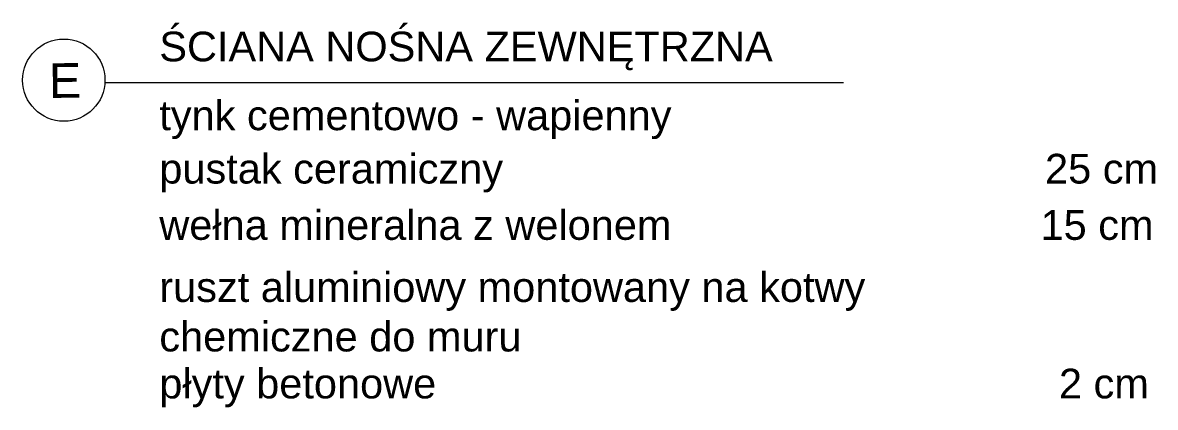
# Model space of a CAD drawing. Header units: millimetres. Extents: x -105266 to 178069, y 491 to 168574.
# Drawn here: x 83795 to 84939, y 20909 to 21298 of the extents above; entities that cross this region are included whole.
import ezdxf

# ---------------------------------------------------------------- set-up
doc = ezdxf.new("R2010")
doc.units = ezdxf.units.MM
doc.layers.add('A-sc wykończenie', color=6, linetype='Continuous', lineweight=18)
doc.layers.add('stolarka', color=1, linetype='Continuous', lineweight=5)
doc.styles.get("Standard").update_dxf_attribs({"font": 'arial.ttf'})

msp = doc.modelspace()

# ---------------------------------------------------------------- linework, layer by layer
at = {"layer": 'A-sc wykończenie'}
msp.add_line((83878.47, 21237.3), (84624.13, 21237.3), dxfattribs=at)
at = {"layer": 'stolarka', "linetype": 'Continuous', "ltscale": 50}
msp.add_circle((83836.99, 21239.77), 41.56, dxfattribs=at)

# ---------------------------------------------------------------- texts
at = {"layer": 'A-sc wykończenie', "char_height": 30, "attachment_point": 1}
for s, width, insert in [('ŚCIANA NOŚNA ZEWNĘTRZNA', 927.8522, (83933.39, 21288.78)), ('tynk cementowo - wapienny                          ', 1165.8255, (83933.39, 21219.23)), ('pustak ceramiczny                                               25 cm', 1063.0141, (83933.39, 21165.33)), ('wełna mineralna z welonem                                15 cm                          ', 1063.0141, (83933.39, 21108.43)), ('ruszt aluminiowy montowany na kotwy \\Pchemiczne do muru                                                                                            ', 1360.1725, (83933.39, 21045.69)), ('płyty betonowe                                                      2 cm                          ', 1063.0141, (83933.39, 20948.22))]:
    msp.add_mtext_dynamic_manual_height_columns(s, width=width, gutter_width=12.5, heights=[0], dxfattribs=dict(at, insert=insert))
at = {"layer": 'stolarka', "linetype": 'Continuous', "ltscale": 50, "insert": (83821.77, 21256.81), "char_height": 35, "attachment_point": 1, "rotation": 0.4888}
msp.add_mtext_dynamic_manual_height_columns('E', width=21.2468, gutter_width=12.5, heights=[0], dxfattribs=at)

doc.saveas('drawing.dxf')
